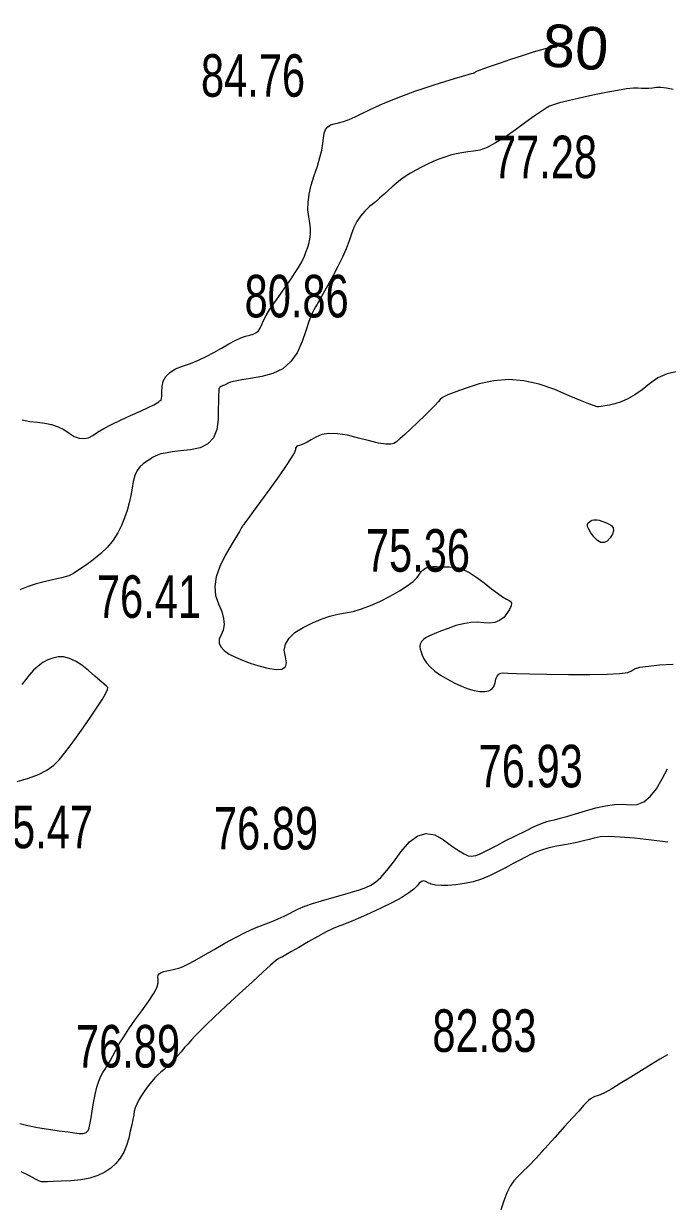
# Model space of a CAD drawing. Header units: metres. Extents: x 431006 to 434411, y 2469261 to 2473208.
# Drawn here: x 433448.2 to 433508.7, y 2471610.4 to 2471721.4 of the extents above; entities that cross this region are included whole.
import ezdxf
from ezdxf.enums import TextEntityAlignment as Align

# ---------------------------------------------------------------- set-up
doc = ezdxf.new("R2010")
doc.units = ezdxf.units.M
doc.header["$MEASUREMENT"] = 0
for name, color, linetype, lineweight in [('CAO DO', 8, 'Continuous', 18), ('MH_DongMuc', 8, 'Continuous', 18), ('MH_DongMuc_Con', 8, 'Continuous', 18)]:
    doc.layers.add(name, color=color, linetype=linetype, lineweight=lineweight)
doc.styles.get("Standard").update_dxf_attribs({"font": 'arial.ttf'})

msp = doc.modelspace()

# ---------------------------------------------------------------- linework, layer by layer
at = {"layer": 'MH_DongMuc', "color": 9, "lineweight": 0, "elevation": 80}
for points in [[(433448.04, 2471684.13), (433448.76, 2471683.97), (433449.47, 2471683.89), (433450.17, 2471683.82), (433450.81, 2471683.68), (433451.41, 2471683.47), (433451.96, 2471683.2), (433452.46, 2471682.87), (433452.94, 2471682.56), (433453.39, 2471682.39), (433453.83, 2471682.35), (433454.26, 2471682.44), (433454.67, 2471682.66), (433455.13, 2471682.96), (433455.72, 2471683.3), (433456.43, 2471683.67), (433457.27, 2471684.08), (433458.22, 2471684.52), (433459.15, 2471684.94), (433459.87, 2471685.28), (433460.4, 2471685.54), (433460.74, 2471685.72), (433460.87, 2471685.81), (433460.91, 2471685.86), (433460.95, 2471685.9), (433460.99, 2471685.92), (433461.03, 2471685.93), (433461.06, 2471685.92), (433461.1, 2471685.97), (433461.13, 2471686.12), (433461.15, 2471686.38), (433461.18, 2471686.76), (433461.2, 2471687.24), (433461.29, 2471687.75), (433461.53, 2471688.19), (433461.92, 2471688.58), (433462.45, 2471688.91), (433463.12, 2471689.17), (433463.86, 2471689.43), (433464.6, 2471689.72), (433465.33, 2471690.06), (433466.06, 2471690.44), (433466.78, 2471690.86), (433467.45, 2471691.25), (433468.06, 2471691.58), (433468.59, 2471691.82), (433469.04, 2471691.99), (433469.42, 2471692.08), (433469.74, 2471692.16), (433470.01, 2471692.3), (433470.24, 2471692.5), (433470.42, 2471692.75), (433470.56, 2471693.07), (433470.72, 2471693.45), (433470.97, 2471693.94), (433471.32, 2471694.51), (433471.77, 2471695.19), (433472.31, 2471695.95), (433472.86, 2471696.72), (433473.33, 2471697.39), (433473.71, 2471697.97), (433474.01, 2471698.44), (433474.23, 2471698.82), (433474.4, 2471699.16), (433474.56, 2471699.51), (433474.71, 2471699.88), (433474.85, 2471700.27), (433474.98, 2471700.67), (433475.08, 2471701.1), (433475.13, 2471701.57), (433475.13, 2471702.08), (433475.08, 2471702.63), (433474.98, 2471703.21), (433474.9, 2471703.86), (433474.91, 2471704.56), (433475.01, 2471705.34), (433475.21, 2471706.18), (433475.49, 2471707.09), (433475.79, 2471707.98), (433476.02, 2471708.78), (433476.2, 2471709.49), (433476.31, 2471710.11), (433476.36, 2471710.63), (433476.42, 2471711.06), (433476.55, 2471711.41), (433476.75, 2471711.67), (433477.03, 2471711.85), (433477.37, 2471711.95), (433477.78, 2471712.03), (433478.24, 2471712.16), (433478.76, 2471712.36), (433479.33, 2471712.6), (433479.96, 2471712.91), (433480.62, 2471713.24), (433481.29, 2471713.55), (433481.97, 2471713.86), (433482.67, 2471714.15), (433483.38, 2471714.44), (433484.13, 2471714.72), (433484.94, 2471715.01), (433485.82, 2471715.31), (433486.75, 2471715.61), (433487.75, 2471715.93), (433488.68, 2471716.21), (433489.41, 2471716.43), (433489.95, 2471716.59), (433490.28, 2471716.69), (433490.42, 2471716.72), (433490.45, 2471716.73), (433490.49, 2471716.74), (433490.52, 2471716.75), (433490.55, 2471716.76), (433490.58, 2471716.78), (433490.61, 2471716.81), (433490.65, 2471716.83), (433490.7, 2471716.86), (433490.76, 2471716.89), (433490.83, 2471716.92), (433491.01, 2471717), (433491.42, 2471717.14), (433492.05, 2471717.36), (433492.9, 2471717.66), (433493.97, 2471718.02), (433495.07, 2471718.39), (433495.99, 2471718.69), (433496.75, 2471718.91), (433497.33, 2471719.06), (433497.74, 2471719.14), (433498.08, 2471719.17), (433498.29, 2471719.19)], [(433508.71, 2471644.41), (433507.17, 2471644.6), (433505.58, 2471644.78), (433504.25, 2471644.89), (433503.17, 2471644.93), (433502.35, 2471644.9), (433501.78, 2471644.79), (433501.31, 2471644.66), (433500.78, 2471644.52), (433500.18, 2471644.39), (433499.53, 2471644.26), (433498.81, 2471644.14), (433498.09, 2471644), (433497.44, 2471643.85), (433496.84, 2471643.67), (433496.3, 2471643.47), (433495.82, 2471643.26), (433495.34, 2471643.01), (433494.8, 2471642.73), (433494.19, 2471642.4), (433493.52, 2471642.04), (433492.78, 2471641.65), (433492.01, 2471641.26), (433491.22, 2471640.94), (433490.43, 2471640.69), (433489.62, 2471640.51), (433488.8, 2471640.39), (433488.04, 2471640.33), (433487.4, 2471640.32), (433486.88, 2471640.36), (433486.48, 2471640.46), (433486.2, 2471640.6), (433485.98, 2471640.72), (433485.77, 2471640.76), (433485.56, 2471640.7), (433485.36, 2471640.55), (433485.16, 2471640.31), (433484.86, 2471640), (433484.38, 2471639.64), (433483.71, 2471639.22), (433482.85, 2471638.75), (433481.8, 2471638.23), (433480.75, 2471637.73), (433479.85, 2471637.32), (433479.12, 2471637.01), (433478.56, 2471636.78), (433478.17, 2471636.65), (433477.79, 2471636.52), (433477.27, 2471636.29), (433476.62, 2471635.97), (433475.84, 2471635.55), (433474.93, 2471635.03), (433474.04, 2471634.52), (433473.34, 2471634.12), (433472.83, 2471633.82), (433472.51, 2471633.64), (433472.38, 2471633.57), (433472.33, 2471633.55), (433472.28, 2471633.53), (433472.22, 2471633.5), (433472.14, 2471633.46), (433472.07, 2471633.41), (433471.85, 2471633.24), (433471.38, 2471632.83), (433470.66, 2471632.18), (433469.68, 2471631.28), (433468.44, 2471630.15), (433467.18, 2471628.99), (433466.13, 2471628.01), (433465.3, 2471627.21), (433464.68, 2471626.59), (433464.27, 2471626.16), (433463.96, 2471625.81), (433463.64, 2471625.46), (433463.31, 2471625.09), (433462.97, 2471624.7), (433462.63, 2471624.31), (433462.28, 2471623.93), (433461.96, 2471623.59), (433461.65, 2471623.28), (433461.35, 2471623.01), (433461.07, 2471622.78), (433460.8, 2471622.53), (433460.51, 2471622.24), (433460.21, 2471621.89), (433459.89, 2471621.5), (433459.56, 2471621.05), (433459.25, 2471620.6), (433459, 2471620.17), (433458.8, 2471619.78), (433458.66, 2471619.43), (433458.58, 2471619.1), (433458.52, 2471618.76), (433458.44, 2471618.33), (433458.33, 2471617.82), (433458.2, 2471617.24), (433458.05, 2471616.57), (433457.85, 2471615.89), (433457.59, 2471615.27), (433457.25, 2471614.71), (433456.85, 2471614.2), (433456.37, 2471613.76), (433455.81, 2471613.37), (433455.16, 2471613.06), (433454.4, 2471612.83), (433453.55, 2471612.66), (433452.6, 2471612.57), (433451.69, 2471612.53), (433450.96, 2471612.49), (433450.42, 2471612.47), (433450.05, 2471612.47), (433449.87, 2471612.47), (433449.68, 2471612.54), (433449.3, 2471612.72), (433448.73, 2471613.02), (433447.96, 2471613.42)]]:
    msp.add_lwpolyline(points, dxfattribs=at)
at = {"layer": 'MH_DongMuc_Con', "color": 8, "lineweight": 0}
for points, elevation in [([(433509.22, 2471715.17), (433508.6, 2471715.31), (433508.07, 2471715.37), (433507.65, 2471715.36), (433507.28, 2471715.31), (433506.92, 2471715.28), (433506.58, 2471715.27), (433506.24, 2471715.27), (433505.91, 2471715.3), (433505.48, 2471715.3), (433504.84, 2471715.23), (433503.99, 2471715.1), (433502.93, 2471714.91), (433501.66, 2471714.64), (433500.4, 2471714.37), (433499.36, 2471714.12), (433498.55, 2471713.92), (433497.97, 2471713.75), (433497.61, 2471713.61), (433497.29, 2471713.43), (433496.8, 2471713.11), (433496.16, 2471712.67), (433495.36, 2471712.1), (433494.4, 2471711.39), (433493.42, 2471710.7), (433492.53, 2471710.15), (433491.74, 2471709.74), (433491.05, 2471709.48), (433490.45, 2471709.37), (433489.91, 2471709.32), (433489.37, 2471709.24), (433488.83, 2471709.13), (433488.29, 2471708.99), (433487.75, 2471708.82), (433487.21, 2471708.62), (433486.67, 2471708.4), (433486.13, 2471708.16), (433485.58, 2471707.89), (433485.04, 2471707.61), (433484.52, 2471707.3), (433484.03, 2471706.99), (433483.59, 2471706.68), (433483.18, 2471706.35), (433482.81, 2471706.02), (433482.44, 2471705.68), (433482.05, 2471705.33), (433481.63, 2471704.96), (433481.17, 2471704.57), (433480.69, 2471704.17), (433480.23, 2471703.74), (433479.82, 2471703.27), (433479.48, 2471702.76), (433479.2, 2471702.2), (433478.99, 2471701.6), (433478.77, 2471700.94), (433478.48, 2471700.21), (433478.13, 2471699.42), (433477.71, 2471698.55), (433477.22, 2471697.62), (433476.74, 2471696.73), (433476.34, 2471696), (433476.01, 2471695.43), (433475.77, 2471695.01), (433475.6, 2471694.75), (433475.44, 2471694.47), (433475.24, 2471694.01), (433474.99, 2471693.35), (433474.69, 2471692.5), (433474.34, 2471691.47), (433473.89, 2471690.43), (433473.28, 2471689.59), (433472.53, 2471688.93), (433471.61, 2471688.47), (433470.55, 2471688.19), (433469.51, 2471688.02), (433468.68, 2471687.88), (433468.05, 2471687.75), (433467.63, 2471687.65), (433467.41, 2471687.57), (433467.29, 2471687.5), (433467.18, 2471687.44), (433467.06, 2471687.39), (433466.94, 2471687.34), (433466.82, 2471687.3), (433466.71, 2471687.25), (433466.63, 2471687.2), (433466.57, 2471687.13), (433466.53, 2471687.06), (433466.51, 2471686.97), (433466.51, 2471686.78), (433466.5, 2471686.41), (433466.49, 2471685.84), (433466.47, 2471685.09), (433466.46, 2471684.14), (433466.34, 2471683.2), (433466.02, 2471682.44), (433465.5, 2471681.87), (433464.77, 2471681.49), (433463.85, 2471681.3), (433462.91, 2471681.2), (433462.13, 2471681.1), (433461.51, 2471681), (433461.06, 2471680.91), (433460.77, 2471680.81), (433460.54, 2471680.7), (433460.3, 2471680.57), (433460.03, 2471680.4), (433459.73, 2471680.21), (433459.41, 2471679.99), (433459.1, 2471679.71), (433458.85, 2471679.34), (433458.64, 2471678.88), (433458.48, 2471678.32), (433458.37, 2471677.68), (433458.26, 2471676.99), (433458.11, 2471676.3), (433457.91, 2471675.6), (433457.67, 2471674.89), (433457.38, 2471674.18), (433457.03, 2471673.48), (433456.58, 2471672.8), (433456.05, 2471672.16), (433455.42, 2471671.54), (433454.7, 2471670.95), (433453.99, 2471670.42), (433453.37, 2471670), (433452.85, 2471669.68), (433452.42, 2471669.46), (433452.08, 2471669.35), (433451.74, 2471669.27), (433451.3, 2471669.17), (433450.76, 2471669.04), (433450.12, 2471668.88), (433449.37, 2471668.69), (433448.59, 2471668.45), (433447.83, 2471668.12)], 78), ([(433509.61, 2471688.67), (433508.64, 2471688.44), (433507.77, 2471688.06), (433507, 2471687.51), (433506.29, 2471686.93), (433505.61, 2471686.46), (433504.96, 2471686.08), (433504.34, 2471685.8), (433503.75, 2471685.62), (433503.23, 2471685.51), (433502.8, 2471685.42), (433502.46, 2471685.37), (433502.21, 2471685.34), (433502.06, 2471685.34), (433501.81, 2471685.42), (433501.29, 2471685.62), (433500.5, 2471685.95), (433499.44, 2471686.39), (433498.1, 2471686.96), (433496.63, 2471687.48), (433495.19, 2471687.79), (433493.77, 2471687.9), (433492.38, 2471687.8), (433491, 2471687.49), (433489.77, 2471687.1), (433488.78, 2471686.76), (433488.04, 2471686.47), (433487.55, 2471686.23), (433487.31, 2471686.03), (433487.13, 2471685.81), (433486.84, 2471685.49), (433486.42, 2471685.06), (433485.89, 2471684.53), (433485.23, 2471683.9), (433484.57, 2471683.27), (433484.01, 2471682.75), (433483.56, 2471682.35), (433483.21, 2471682.06), (433482.96, 2471681.89), (433482.67, 2471681.82), (433482.2, 2471681.83), (433481.54, 2471681.94), (433480.69, 2471682.13), (433479.66, 2471682.41), (433478.6, 2471682.67), (433477.67, 2471682.81), (433476.87, 2471682.83), (433476.19, 2471682.73), (433475.65, 2471682.5), (433475.21, 2471682.23), (433474.83, 2471682.02), (433474.52, 2471681.87), (433474.27, 2471681.76), (433474.09, 2471681.72), (433473.95, 2471681.68), (433473.85, 2471681.63), (433473.78, 2471681.55), (433473.73, 2471681.44), (433473.72, 2471681.32), (433473.62, 2471681.06), (433473.33, 2471680.56), (433472.85, 2471679.83), (433472.18, 2471678.85), (433471.31, 2471677.64), (433470.44, 2471676.44), (433469.76, 2471675.5), (433469.27, 2471674.83), (433468.97, 2471674.42), (433468.86, 2471674.27), (433468.85, 2471674.26), (433468.83, 2471674.24), (433468.81, 2471674.21), (433468.78, 2471674.17), (433468.75, 2471674.13), (433468.66, 2471673.98), (433468.45, 2471673.63), (433468.13, 2471673.07), (433467.68, 2471672.32), (433467.12, 2471671.36), (433466.6, 2471670.33), (433466.27, 2471669.37), (433466.14, 2471668.46), (433466.21, 2471667.61), (433466.48, 2471666.82), (433466.79, 2471666.1), (433466.96, 2471665.45), (433467.01, 2471664.87), (433466.94, 2471664.35), (433466.74, 2471663.91), (433466.56, 2471663.51), (433466.55, 2471663.13), (433466.7, 2471662.77), (433467.01, 2471662.42), (433467.5, 2471662.1), (433468.09, 2471661.8), (433468.75, 2471661.51), (433469.48, 2471661.25), (433470.27, 2471661), (433471.12, 2471660.78), (433471.9, 2471660.65), (433472.45, 2471660.69), (433472.78, 2471660.9), (433472.89, 2471661.28), (433472.78, 2471661.83), (433472.67, 2471662.45), (433472.79, 2471663.04), (433473.12, 2471663.59), (433473.67, 2471664.11), (433474.45, 2471664.59), (433475.32, 2471665.02), (433476.15, 2471665.37), (433476.94, 2471665.65), (433477.7, 2471665.85), (433478.42, 2471665.98), (433479.15, 2471666.11), (433479.93, 2471666.34), (433480.77, 2471666.65), (433481.66, 2471667.05), (433482.61, 2471667.54), (433483.51, 2471668.04), (433484.23, 2471668.5), (433484.79, 2471668.92), (433485.17, 2471669.28), (433485.39, 2471669.6), (433485.55, 2471669.86), (433485.75, 2471670.06), (433486, 2471670.21), (433486.29, 2471670.29), (433486.62, 2471670.32), (433486.99, 2471670.32), (433487.37, 2471670.31), (433487.76, 2471670.3), (433488.16, 2471670.29), (433488.57, 2471670.28), (433489.03, 2471670.21), (433489.54, 2471670.03), (433490.12, 2471669.73), (433490.76, 2471669.31), (433491.46, 2471668.78), (433492.14, 2471668.24), (433492.72, 2471667.81), (433493.19, 2471667.48), (433493.55, 2471667.26), (433493.81, 2471667.14), (433493.97, 2471667.04), (433494.03, 2471666.87), (433493.98, 2471666.62), (433493.84, 2471666.3), (433493.6, 2471665.91), (433493.29, 2471665.53), (433492.91, 2471665.25), (433492.47, 2471665.07), (433491.98, 2471665), (433491.43, 2471665.03), (433490.83, 2471665.08), (433490.19, 2471665.05), (433489.52, 2471664.94), (433488.8, 2471664.77), (433488.06, 2471664.51), (433487.35, 2471664.24), (433486.77, 2471664.01), (433486.32, 2471663.8), (433486, 2471663.64), (433485.8, 2471663.51), (433485.68, 2471663.39), (433485.58, 2471663.28), (433485.5, 2471663.16), (433485.45, 2471663.04), (433485.41, 2471662.91), (433485.4, 2471662.76), (433485.44, 2471662.56), (433485.52, 2471662.3), (433485.64, 2471662), (433485.8, 2471661.65), (433486.03, 2471661.27), (433486.37, 2471660.89), (433486.81, 2471660.5), (433487.36, 2471660.11), (433488.01, 2471659.72), (433488.69, 2471659.36), (433489.34, 2471659.07), (433489.94, 2471658.84), (433490.51, 2471658.68), (433491.05, 2471658.58), (433491.51, 2471658.57), (433491.89, 2471658.64), (433492.18, 2471658.8), (433492.38, 2471659.06), (433492.48, 2471659.4), (433492.56, 2471659.75), (433492.68, 2471660.02), (433492.83, 2471660.2), (433493.02, 2471660.3), (433493.24, 2471660.32), (433493.67, 2471660.29), (433494.51, 2471660.27), (433495.74, 2471660.24), (433497.36, 2471660.21), (433499.39, 2471660.17), (433501.4, 2471660.16), (433503, 2471660.19), (433504.18, 2471660.26), (433504.95, 2471660.37), (433505.3, 2471660.53), (433505.57, 2471660.7), (433506.1, 2471660.85), (433506.89, 2471660.97), (433507.93, 2471661.07), (433509.23, 2471661.14)], 76), ([(433503.01, 2471672.72), (433502.72, 2471672.58), (433502.41, 2471672.6), (433502.1, 2471672.77), (433501.77, 2471673.11), (433501.48, 2471673.5), (433501.29, 2471673.83), (433501.18, 2471674.09), (433501.17, 2471674.29), (433501.24, 2471674.44), (433501.36, 2471674.54), (433501.48, 2471674.62), (433501.62, 2471674.68), (433501.75, 2471674.72), (433501.89, 2471674.73), (433502.06, 2471674.72), (433502.27, 2471674.68), (433502.51, 2471674.6), (433502.8, 2471674.49), (433503.13, 2471674.35), (433503.41, 2471674.17), (433503.57, 2471673.95), (433503.6, 2471673.68), (433503.51, 2471673.37), (433503.3, 2471673.01), (433503.01, 2471672.72)], 76), ([(433453.65, 2471661.05), (433453.05, 2471661.43), (433452.48, 2471661.69), (433451.93, 2471661.82), (433451.42, 2471661.82), (433450.93, 2471661.72), (433450.45, 2471661.55), (433449.99, 2471661.3), (433449.55, 2471660.97), (433449.11, 2471660.57), (433448.71, 2471660.12), (433448.34, 2471659.68), (433448.01, 2471659.23)], 76), ([(433447.58, 2471650.12), (433448.65, 2471650.42), (433449.58, 2471650.77), (433450.37, 2471651.18), (433451.03, 2471651.65), (433451.55, 2471652.17), (433452.03, 2471652.78), (433452.56, 2471653.47), (433453.14, 2471654.27), (433453.78, 2471655.16), (433454.47, 2471656.15), (433455.1, 2471657.1), (433455.58, 2471657.85), (433455.9, 2471658.41), (433456.07, 2471658.77), (433456.08, 2471658.94), (433455.95, 2471659.07), (433455.71, 2471659.29), (433455.35, 2471659.61), (433454.87, 2471660.03), (433454.28, 2471660.55), (433453.65, 2471661.05)], 76), ([(433447.82, 2471617.96), (433448.57, 2471617.77), (433449.47, 2471617.59), (433450.51, 2471617.42), (433451.53, 2471617.27), (433452.35, 2471617.16), (433452.97, 2471617.07), (433453.4, 2471617.03), (433453.63, 2471617.02), (433453.75, 2471617.03), (433453.86, 2471617.05), (433453.96, 2471617.08), (433454.05, 2471617.12), (433454.12, 2471617.17), (433454.18, 2471617.23), (433454.23, 2471617.3), (433454.28, 2471617.37), (433454.31, 2471617.45), (433454.34, 2471617.54), (433454.37, 2471617.71), (433454.43, 2471618.03), (433454.51, 2471618.5), (433454.62, 2471619.12), (433454.75, 2471619.9), (433454.89, 2471620.69), (433455.06, 2471621.37), (433455.23, 2471621.94), (433455.42, 2471622.4), (433455.62, 2471622.75), (433455.83, 2471623.06), (433456.06, 2471623.43), (433456.31, 2471623.86), (433456.57, 2471624.33), (433456.85, 2471624.86), (433457.17, 2471625.45), (433457.58, 2471626.12), (433458.07, 2471626.86), (433458.64, 2471627.67), (433459.29, 2471628.56), (433459.91, 2471629.42), (433460.37, 2471630.14), (433460.68, 2471630.72), (433460.83, 2471631.17), (433460.82, 2471631.48), (433460.78, 2471631.7), (433460.81, 2471631.89), (433460.92, 2471632.04), (433461.1, 2471632.16), (433461.36, 2471632.24), (433461.65, 2471632.3), (433461.94, 2471632.37), (433462.22, 2471632.43), (433462.49, 2471632.5), (433462.76, 2471632.57), (433463.11, 2471632.69), (433463.61, 2471632.93), (433464.27, 2471633.28), (433465.09, 2471633.74), (433466.07, 2471634.32), (433467.1, 2471634.91), (433468.08, 2471635.45), (433469, 2471635.91), (433469.87, 2471636.31), (433470.68, 2471636.64), (433471.43, 2471636.93), (433472.09, 2471637.21), (433472.67, 2471637.46), (433473.16, 2471637.7), (433473.57, 2471637.93), (433474.01, 2471638.15), (433474.59, 2471638.38), (433475.31, 2471638.63), (433476.16, 2471638.9), (433477.15, 2471639.17), (433478.14, 2471639.45), (433479, 2471639.7), (433479.73, 2471639.94), (433480.33, 2471640.16), (433480.79, 2471640.36), (433481.23, 2471640.64), (433481.73, 2471641.1), (433482.31, 2471641.73), (433482.95, 2471642.54), (433483.67, 2471643.53), (433484.44, 2471644.44), (433485.21, 2471645), (433486, 2471645.22), (433486.81, 2471645.09), (433487.63, 2471644.62), (433488.4, 2471644.05), (433489.04, 2471643.61), (433489.57, 2471643.3), (433489.96, 2471643.12), (433490.24, 2471643.08), (433490.45, 2471643.11), (433490.67, 2471643.16), (433490.87, 2471643.22), (433491.08, 2471643.31), (433491.28, 2471643.41), (433491.57, 2471643.56), (433492.02, 2471643.79), (433492.64, 2471644.11), (433493.43, 2471644.52), (433494.39, 2471645), (433495.36, 2471645.48), (433496.17, 2471645.87), (433496.84, 2471646.16), (433497.36, 2471646.35), (433497.72, 2471646.45), (433498.08, 2471646.52), (433498.59, 2471646.65), (433499.24, 2471646.83), (433500.04, 2471647.07), (433500.98, 2471647.35), (433501.95, 2471647.63), (433502.86, 2471647.82), (433503.7, 2471647.94), (433504.48, 2471647.97), (433505.18, 2471647.93), (433505.84, 2471647.96), (433506.46, 2471648.21), (433507.06, 2471648.7), (433507.64, 2471649.41), (433508.18, 2471650.35), (433508.68, 2471651.3)], 78), ([(433508.67, 2471624.42), (433507.96, 2471623.99), (433507.14, 2471623.5), (433506.23, 2471622.94), (433505.23, 2471622.31), (433504.25, 2471621.71), (433503.45, 2471621.23), (433502.82, 2471620.88), (433502.36, 2471620.66), (433502.06, 2471620.55), (433501.86, 2471620.49), (433501.66, 2471620.4), (433501.46, 2471620.28), (433501.26, 2471620.13), (433501.07, 2471619.94), (433500.8, 2471619.64), (433500.37, 2471619.16), (433499.77, 2471618.5), (433499.01, 2471617.66), (433498.09, 2471616.64), (433497.15, 2471615.6), (433496.34, 2471614.71), (433495.64, 2471613.98), (433495.07, 2471613.4), (433494.62, 2471612.97), (433494.24, 2471612.57), (433493.9, 2471612.05), (433493.58, 2471611.43), (433493.29, 2471610.69), (433493.03, 2471609.85)], 86)]:
    msp.add_lwpolyline(points, dxfattribs=dict(at, elevation=elevation))
at = {"layer": 'MH_DongMuc_Con', "color": 9, "lineweight": 0}
for points, elevation in [([(433503.04, 2471714.93), (433502.93, 2471714.91), (433501.66, 2471714.64), (433500.4, 2471714.37), (433499.36, 2471714.12), (433498.55, 2471713.92), (433497.97, 2471713.75), (433497.61, 2471713.61), (433497.29, 2471713.43), (433496.8, 2471713.11), (433496.16, 2471712.67), (433495.36, 2471712.1), (433494.4, 2471711.39), (433493.42, 2471710.7), (433492.53, 2471710.15), (433491.74, 2471709.74), (433491.05, 2471709.48), (433490.45, 2471709.37), (433489.91, 2471709.32), (433489.37, 2471709.24), (433488.83, 2471709.13), (433488.29, 2471708.99), (433487.75, 2471708.82), (433487.21, 2471708.62), (433486.67, 2471708.4), (433486.13, 2471708.16), (433485.58, 2471707.89), (433485.04, 2471707.61), (433484.52, 2471707.3), (433484.03, 2471706.99), (433483.59, 2471706.68), (433483.18, 2471706.35), (433482.81, 2471706.02), (433482.44, 2471705.68), (433482.05, 2471705.33), (433481.63, 2471704.96), (433481.17, 2471704.57), (433480.69, 2471704.17), (433480.23, 2471703.74), (433479.82, 2471703.27), (433479.48, 2471702.76), (433479.2, 2471702.2), (433478.99, 2471701.6), (433478.77, 2471700.94), (433478.48, 2471700.21), (433478.13, 2471699.42), (433477.71, 2471698.55), (433477.22, 2471697.62), (433476.74, 2471696.73), (433476.34, 2471696), (433476.01, 2471695.43), (433475.77, 2471695.01), (433475.6, 2471694.75), (433475.44, 2471694.47), (433475.24, 2471694.01), (433474.99, 2471693.35), (433474.69, 2471692.5), (433474.34, 2471691.47), (433473.89, 2471690.43), (433473.28, 2471689.59), (433472.53, 2471688.93), (433471.61, 2471688.47), (433470.55, 2471688.19), (433469.51, 2471688.02), (433468.68, 2471687.88), (433468.05, 2471687.75), (433467.63, 2471687.65), (433467.41, 2471687.57), (433467.29, 2471687.5), (433467.18, 2471687.44), (433467.06, 2471687.39), (433466.94, 2471687.34), (433466.82, 2471687.3), (433466.71, 2471687.25), (433466.63, 2471687.2), (433466.57, 2471687.13), (433466.53, 2471687.06), (433466.51, 2471686.97), (433466.51, 2471686.78), (433466.5, 2471686.41), (433466.49, 2471685.84), (433466.47, 2471685.09), (433466.46, 2471684.14), (433466.34, 2471683.2), (433466.02, 2471682.44), (433465.5, 2471681.87), (433464.77, 2471681.49), (433463.85, 2471681.3), (433462.91, 2471681.2), (433462.13, 2471681.1), (433461.51, 2471681), (433461.06, 2471680.91), (433460.77, 2471680.81), (433460.54, 2471680.7), (433460.3, 2471680.57), (433460.03, 2471680.4), (433459.73, 2471680.21), (433459.41, 2471679.99), (433459.1, 2471679.71), (433458.85, 2471679.34), (433458.64, 2471678.88), (433458.48, 2471678.32), (433458.37, 2471677.68), (433458.26, 2471676.99), (433458.11, 2471676.3), (433457.91, 2471675.6), (433457.67, 2471674.89), (433457.38, 2471674.18), (433457.03, 2471673.48), (433456.58, 2471672.8), (433456.05, 2471672.16), (433455.42, 2471671.54), (433454.7, 2471670.95), (433453.99, 2471670.42), (433453.37, 2471670), (433452.85, 2471669.68), (433452.42, 2471669.46), (433452.08, 2471669.35), (433451.74, 2471669.27), (433451.3, 2471669.17), (433450.76, 2471669.04), (433450.12, 2471668.88), (433449.37, 2471668.69), (433448.59, 2471668.45), (433447.83, 2471668.12)], 78), ([(433509.61, 2471688.67), (433508.64, 2471688.44), (433507.77, 2471688.06), (433507, 2471687.51), (433506.29, 2471686.93), (433505.61, 2471686.46), (433504.96, 2471686.08), (433504.34, 2471685.8), (433503.75, 2471685.62), (433503.23, 2471685.51), (433502.8, 2471685.42), (433502.46, 2471685.37), (433502.21, 2471685.34), (433502.06, 2471685.34), (433501.81, 2471685.42), (433501.29, 2471685.62), (433500.5, 2471685.95), (433499.44, 2471686.39), (433498.1, 2471686.96), (433496.63, 2471687.48), (433495.19, 2471687.79), (433493.77, 2471687.9), (433492.38, 2471687.8), (433491, 2471687.49), (433489.77, 2471687.1), (433488.78, 2471686.76), (433488.04, 2471686.47), (433487.55, 2471686.23), (433487.31, 2471686.03), (433487.13, 2471685.81), (433486.84, 2471685.49), (433486.42, 2471685.06), (433485.89, 2471684.53), (433485.23, 2471683.9), (433484.57, 2471683.27), (433484.01, 2471682.75), (433483.56, 2471682.35), (433483.21, 2471682.06), (433482.96, 2471681.89), (433482.67, 2471681.82), (433482.2, 2471681.83), (433481.54, 2471681.94), (433480.69, 2471682.13), (433479.66, 2471682.41), (433478.6, 2471682.67), (433477.67, 2471682.81), (433476.87, 2471682.83), (433476.19, 2471682.73), (433475.65, 2471682.5), (433475.21, 2471682.23), (433474.83, 2471682.02), (433474.52, 2471681.87), (433474.27, 2471681.76), (433474.09, 2471681.72), (433473.95, 2471681.68), (433473.85, 2471681.63), (433473.78, 2471681.55), (433473.73, 2471681.44), (433473.72, 2471681.32), (433473.62, 2471681.06), (433473.33, 2471680.56), (433472.85, 2471679.83), (433472.18, 2471678.85), (433471.31, 2471677.64), (433470.44, 2471676.44), (433469.76, 2471675.5), (433469.27, 2471674.83), (433468.97, 2471674.42), (433468.86, 2471674.27), (433468.85, 2471674.26), (433468.83, 2471674.24), (433468.81, 2471674.21), (433468.78, 2471674.17), (433468.75, 2471674.13), (433468.66, 2471673.98), (433468.45, 2471673.63), (433468.13, 2471673.07), (433467.68, 2471672.32), (433467.12, 2471671.36), (433466.6, 2471670.33), (433466.27, 2471669.37), (433466.14, 2471668.46), (433466.21, 2471667.61), (433466.48, 2471666.82), (433466.79, 2471666.1), (433466.96, 2471665.45), (433467.01, 2471664.87), (433466.94, 2471664.35), (433466.74, 2471663.91), (433466.56, 2471663.51), (433466.55, 2471663.13), (433466.7, 2471662.77), (433467.01, 2471662.42), (433467.5, 2471662.1), (433468.09, 2471661.8), (433468.75, 2471661.51), (433469.48, 2471661.25), (433470.27, 2471661), (433471.12, 2471660.78), (433471.9, 2471660.65), (433472.45, 2471660.69), (433472.78, 2471660.9), (433472.89, 2471661.28), (433472.78, 2471661.83), (433472.67, 2471662.45), (433472.79, 2471663.04), (433473.12, 2471663.59), (433473.67, 2471664.11), (433474.45, 2471664.59), (433475.32, 2471665.02), (433476.15, 2471665.37), (433476.94, 2471665.65), (433477.7, 2471665.85), (433478.42, 2471665.98), (433479.15, 2471666.11), (433479.93, 2471666.34), (433480.77, 2471666.65), (433481.66, 2471667.05), (433482.61, 2471667.54), (433483.51, 2471668.04), (433484.23, 2471668.5), (433484.79, 2471668.92), (433485.17, 2471669.28), (433485.39, 2471669.6), (433485.55, 2471669.86), (433485.75, 2471670.06), (433486, 2471670.21), (433486.29, 2471670.29), (433486.62, 2471670.32), (433486.99, 2471670.32), (433487.37, 2471670.31), (433487.76, 2471670.3), (433488.16, 2471670.29), (433488.57, 2471670.28), (433489.03, 2471670.21), (433489.54, 2471670.03), (433490.12, 2471669.73), (433490.76, 2471669.31), (433491.46, 2471668.78), (433492.14, 2471668.24), (433492.72, 2471667.81), (433493.19, 2471667.48), (433493.55, 2471667.26), (433493.81, 2471667.14), (433493.97, 2471667.04), (433494.03, 2471666.87), (433493.98, 2471666.62), (433493.84, 2471666.3), (433493.6, 2471665.91), (433493.29, 2471665.53), (433492.91, 2471665.25), (433492.47, 2471665.07), (433491.98, 2471665), (433491.43, 2471665.03), (433490.83, 2471665.08), (433490.19, 2471665.05), (433489.52, 2471664.94), (433488.8, 2471664.77), (433488.06, 2471664.51), (433487.35, 2471664.24), (433486.77, 2471664.01), (433486.32, 2471663.8), (433486, 2471663.64), (433485.8, 2471663.51), (433485.68, 2471663.39), (433485.58, 2471663.28), (433485.5, 2471663.16), (433485.45, 2471663.04), (433485.41, 2471662.91), (433485.4, 2471662.76), (433485.44, 2471662.56), (433485.52, 2471662.3), (433485.64, 2471662), (433485.8, 2471661.65), (433486.03, 2471661.27), (433486.37, 2471660.89), (433486.81, 2471660.5), (433487.36, 2471660.11), (433488.01, 2471659.72), (433488.69, 2471659.36), (433489.34, 2471659.07), (433489.94, 2471658.84), (433490.51, 2471658.68), (433491.05, 2471658.58), (433491.51, 2471658.57), (433491.89, 2471658.64), (433492.18, 2471658.8), (433492.38, 2471659.06), (433492.48, 2471659.4), (433492.56, 2471659.75), (433492.68, 2471660.02), (433492.83, 2471660.2), (433493.02, 2471660.3), (433493.24, 2471660.32), (433493.67, 2471660.29), (433494.51, 2471660.27), (433495.74, 2471660.24), (433497.36, 2471660.21), (433499.39, 2471660.17), (433501.4, 2471660.16), (433503, 2471660.19), (433504.18, 2471660.26), (433504.95, 2471660.37), (433505.3, 2471660.53), (433505.57, 2471660.7), (433506.1, 2471660.85), (433506.89, 2471660.97), (433507.93, 2471661.07), (433509.23, 2471661.14)], 76), ([(433503.01, 2471672.72), (433502.72, 2471672.58), (433502.41, 2471672.6), (433502.1, 2471672.77), (433501.77, 2471673.11), (433501.48, 2471673.5), (433501.29, 2471673.83), (433501.18, 2471674.09), (433501.17, 2471674.29), (433501.24, 2471674.44), (433501.36, 2471674.54), (433501.48, 2471674.62), (433501.62, 2471674.68), (433501.75, 2471674.72), (433501.89, 2471674.73), (433502.06, 2471674.72), (433502.27, 2471674.68), (433502.51, 2471674.6), (433502.8, 2471674.49), (433503.13, 2471674.35), (433503.41, 2471674.17), (433503.57, 2471673.95), (433503.6, 2471673.68), (433503.51, 2471673.37), (433503.3, 2471673.01), (433503.01, 2471672.72)], 76), ([(433453.65, 2471661.05), (433453.05, 2471661.43), (433452.48, 2471661.69), (433451.93, 2471661.82), (433451.42, 2471661.82), (433450.93, 2471661.72), (433450.45, 2471661.55), (433449.99, 2471661.3), (433449.55, 2471660.97), (433449.11, 2471660.57), (433448.71, 2471660.12), (433448.34, 2471659.68), (433448.01, 2471659.23)], 76), ([(433447.58, 2471650.12), (433448.65, 2471650.42), (433449.58, 2471650.77), (433450.37, 2471651.18), (433451.03, 2471651.65), (433451.55, 2471652.17), (433452.03, 2471652.78), (433452.56, 2471653.47), (433453.14, 2471654.27), (433453.78, 2471655.16), (433454.47, 2471656.15), (433455.1, 2471657.1), (433455.58, 2471657.85), (433455.9, 2471658.41), (433456.07, 2471658.77), (433456.08, 2471658.94), (433455.95, 2471659.07), (433455.71, 2471659.29), (433455.35, 2471659.61), (433454.87, 2471660.03), (433454.28, 2471660.55), (433453.65, 2471661.05)], 76), ([(433447.82, 2471617.96), (433448.57, 2471617.77), (433449.47, 2471617.59), (433450.51, 2471617.42), (433451.53, 2471617.27), (433452.35, 2471617.16), (433452.97, 2471617.07), (433453.4, 2471617.03), (433453.63, 2471617.02), (433453.75, 2471617.03), (433453.86, 2471617.05), (433453.96, 2471617.08), (433454.05, 2471617.12), (433454.12, 2471617.17), (433454.18, 2471617.23), (433454.23, 2471617.3), (433454.28, 2471617.37), (433454.31, 2471617.45), (433454.34, 2471617.54), (433454.37, 2471617.71), (433454.43, 2471618.03), (433454.51, 2471618.5), (433454.62, 2471619.12), (433454.75, 2471619.9), (433454.89, 2471620.69), (433455.06, 2471621.37), (433455.23, 2471621.94), (433455.42, 2471622.4), (433455.62, 2471622.75), (433455.83, 2471623.06), (433456.06, 2471623.43), (433456.31, 2471623.86), (433456.57, 2471624.33), (433456.85, 2471624.86), (433457.17, 2471625.45), (433457.58, 2471626.12), (433458.07, 2471626.86), (433458.64, 2471627.67), (433459.29, 2471628.56), (433459.91, 2471629.42), (433460.37, 2471630.14), (433460.68, 2471630.72), (433460.83, 2471631.17), (433460.82, 2471631.48), (433460.78, 2471631.7), (433460.81, 2471631.89), (433460.92, 2471632.04), (433461.1, 2471632.16), (433461.36, 2471632.24), (433461.65, 2471632.3), (433461.94, 2471632.37), (433462.22, 2471632.43), (433462.49, 2471632.5), (433462.76, 2471632.57), (433463.11, 2471632.69), (433463.61, 2471632.93), (433464.27, 2471633.28), (433465.09, 2471633.74), (433466.07, 2471634.32), (433467.1, 2471634.91), (433468.08, 2471635.45), (433469, 2471635.91), (433469.87, 2471636.31), (433470.68, 2471636.64), (433471.43, 2471636.93), (433472.09, 2471637.21), (433472.67, 2471637.46), (433473.16, 2471637.7), (433473.57, 2471637.93), (433474.01, 2471638.15), (433474.59, 2471638.38), (433475.31, 2471638.63), (433476.16, 2471638.9), (433477.15, 2471639.17), (433478.14, 2471639.45), (433479, 2471639.7), (433479.73, 2471639.94), (433480.33, 2471640.16), (433480.79, 2471640.36), (433481.23, 2471640.64), (433481.73, 2471641.1), (433482.31, 2471641.73), (433482.95, 2471642.54), (433483.67, 2471643.53), (433484.44, 2471644.44), (433485.21, 2471645), (433486, 2471645.22), (433486.81, 2471645.09), (433487.63, 2471644.62), (433488.4, 2471644.05), (433489.04, 2471643.61), (433489.57, 2471643.3), (433489.96, 2471643.12), (433490.24, 2471643.08), (433490.45, 2471643.11), (433490.67, 2471643.16), (433490.87, 2471643.22), (433491.08, 2471643.31), (433491.28, 2471643.41), (433491.57, 2471643.56), (433492.02, 2471643.79), (433492.64, 2471644.11), (433493.43, 2471644.52), (433494.39, 2471645), (433495.36, 2471645.48), (433496.17, 2471645.87), (433496.84, 2471646.16), (433497.36, 2471646.35), (433497.72, 2471646.45), (433498.08, 2471646.52), (433498.59, 2471646.65), (433499.24, 2471646.83), (433500.04, 2471647.07), (433500.98, 2471647.35), (433501.95, 2471647.63), (433502.86, 2471647.82), (433503.7, 2471647.94), (433504.48, 2471647.97), (433505.18, 2471647.93), (433505.84, 2471647.96), (433506.46, 2471648.21), (433507.06, 2471648.7), (433507.64, 2471649.41), (433508.18, 2471650.35), (433508.68, 2471651.3)], 78)]:
    msp.add_lwpolyline(points, dxfattribs=dict(at, elevation=elevation))

# ---------------------------------------------------------------- texts
at = {"layer": 'CAO DO', "color": 8, "lineweight": 0, "width": 0.7}
for s, p in [('84.76', (433464.84, 2471714.5, 84.75)), ('77.28', (433492.28, 2471706.84, 77.28)), ('80.86', (433468.94, 2471693.75, 80.86)), ('75.36', (433480.34, 2471669.84, 75.36)), ('76.41', (433455.06, 2471665.5, 76.41)), ('76.93', (433490.94, 2471649.56, 76.93)), ('75.47', (433444.91, 2471643.84, 75.47)), ('76.89', (433466.06, 2471643.72, 76.89)), ('82.83', (433486.59, 2471624.69, 82.83)), ('76.89', (433453.09, 2471623.22, 76.89))]:
    msp.add_text(s, height=4, dxfattribs=at).set_placement(p)
at = {"layer": 'CAO DO', "color": 9, "lineweight": 0, "width": 0.7}
for s, p in [('84.76', (433464.84, 2471714.5, 84.75)), ('77.28', (433492.28, 2471706.84, 77.28)), ('80.86', (433468.94, 2471693.75, 80.86)), ('75.36', (433480.34, 2471669.84, 75.36)), ('76.41', (433455.06, 2471665.5, 76.41)), ('76.93', (433490.94, 2471649.56, 76.93)), ('75.47', (433444.91, 2471643.84, 75.47)), ('76.89', (433466.06, 2471643.72, 76.89)), ('82.83', (433486.59, 2471624.69, 82.83)), ('76.89', (433453.09, 2471623.22, 76.89))]:
    msp.add_text(s, height=4, dxfattribs=at).set_placement(p)
at = {"layer": 'MH_DongMuc', "color": 8, "lineweight": 0}
msp.add_text('80', height=4, rotation=355.8451, dxfattribs=at).set_placement((433500.02, 2471719.17, 80), align=Align.MIDDLE)
at = {"layer": 'MH_DongMuc', "color": 9, "lineweight": 0}
msp.add_text('80', height=4, rotation=355.8451, dxfattribs=at).set_placement((433500.02, 2471719.17, 80), align=Align.MIDDLE)

doc.saveas('drawing.dxf')
